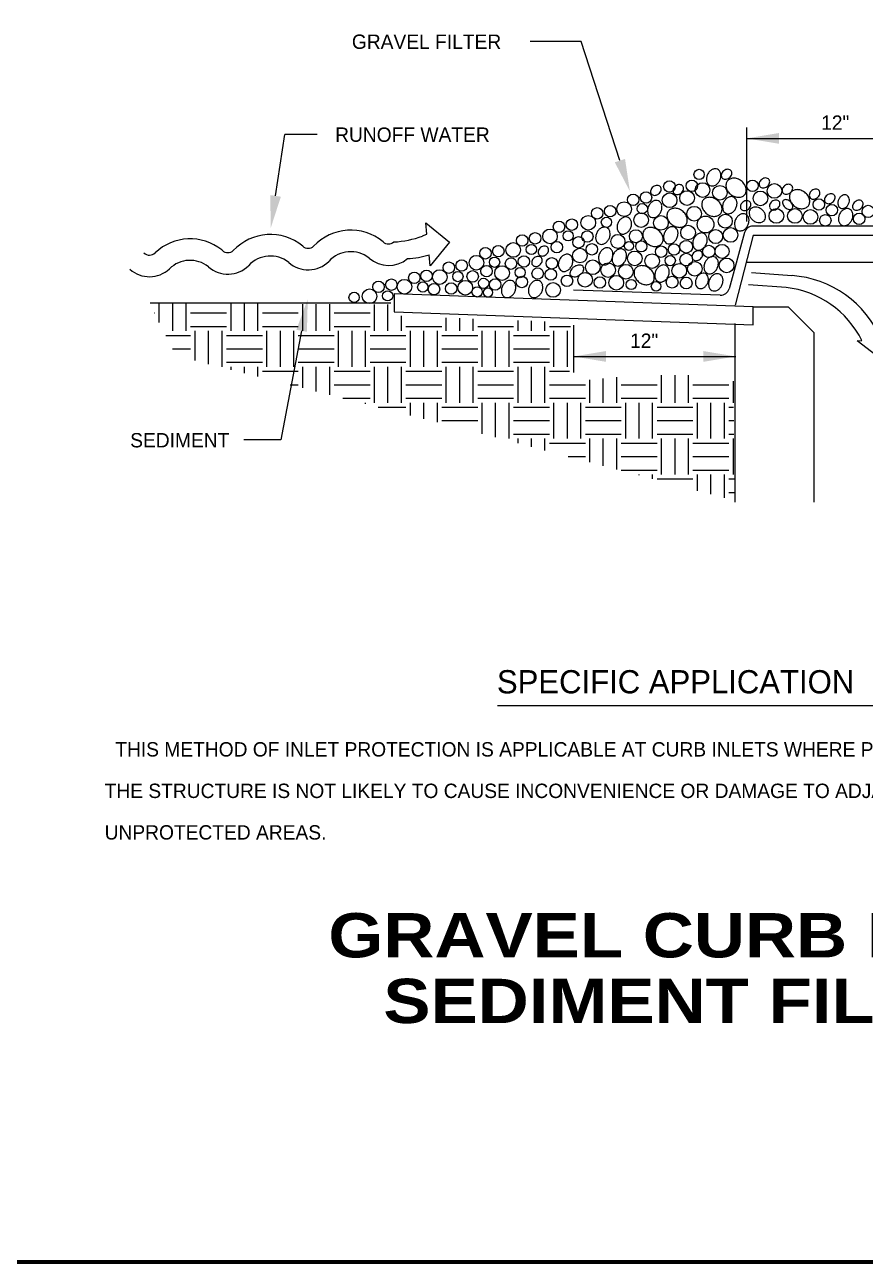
# Paper-space layout 'ESC' of a CAD drawing. Header units: feet, sheet in inches. Extents: x -1.2 to 33.8, y 0.1 to 22.9.
# Drawn here: x 25.85 to 29.27, y 0.08 to 5.11 of the extents above; entities that cross this region are included whole.
import ezdxf
from ezdxf.enums import TextEntityAlignment as Align

# ---------------------------------------------------------------- set-up
doc = ezdxf.new("R2010")
doc.units = ezdxf.units.FT
doc.header["$MEASUREMENT"] = 0
doc.layers.add('Border', color=118, linetype='Continuous', lineweight=70)
doc.layers.add('TBLK', color=7, linetype='Continuous')
doc.styles.add('LEROY', font='leroy.shx')
doc.styles.add('ROMAND', font='ariblk.ttf')

# ---------------------------------------------------------------- blocks, each defined once
blk = doc.blocks.new('ESC DET')
at = {"layer": 'TBLK'}
for p, q in [((29.7705, 5.5493), (29.5635, 5.5493)), ((29.9283, 5.0647), (29.7705, 5.5493)), ((30.4439, 5.1992), (30.4439, 4.818)), ((28.5277, 4.9215), (28.5651, 5.1713)), ((28.6964, 5.1713), (28.5651, 5.1713)), ((30.4439, 5.1552), (31.103, 5.1552)), ((29.1386, 4.8117), (29.2349, 4.7338)), ((29.1435, 4.7654), (29.1386, 4.8117)), ((31.0973, 4.799), (30.4703, 4.799)), ((29.1252, 4.7584), (29.1435, 4.7654)), ((29.2349, 4.7338), (29.157, 4.6376)), ((30.4351, 4.7722), (30.3726, 4.5442)), ((30.4699, 4.7621), (30.3971, 4.4766)), ((30.4699, 4.7621), (31.4393, 4.7621)), ((28.309, 4.702), (28.3117, 4.6998)), ((29.157, 4.6376), (29.1523, 4.682)), ((30.442, 4.6526), (31.1474, 4.6526)), ((30.463, 4.6099), (30.6283, 4.5974)), ((30.3361, 4.5174), (29.7402, 4.5389)), ((30.6045, 4.5492), (30.4515, 4.5597)), ((28.9961, 4.4849), (28.0174, 4.4849)), ((28.0546, 4.4071), (28.0546, 4.485)), ((28.1093, 4.3728), (28.1093, 4.4847)), ((28.164, 4.3728), (28.164, 4.4844)), ((28.3465, 4.3728), (28.3465, 4.4833)), ((28.4012, 4.3728), (28.4012, 4.483)), ((28.4559, 4.3728), (28.4559, 4.4827)), ((28.6384, 4.3728), (28.6384, 4.4816)), ((28.6931, 4.3728), (28.6931, 4.4813)), ((28.7478, 4.3728), (28.7478, 4.481)), ((28.9303, 4.3728), (28.9303, 4.48)), ((28.985, 4.3728), (28.985, 4.4796)), ((29.0104, 4.5227), (29.0104, 4.4495)), ((30.4699, 4.4702), (29.0104, 4.5227)), ((28.0352, 4.4458), (28.0363, 4.4458)), ((28.1823, 4.4458), (28.3282, 4.4458)), ((28.4742, 4.4458), (28.6201, 4.4458)), ((28.7661, 4.4458), (28.912, 4.4458)), ((29.0104, 4.4495), (30.4699, 4.3969)), ((29.0398, 4.3728), (29.0398, 4.4335)), ((29.2222, 4.3728), (29.2222, 4.4264)), ((30.4699, 4.3969), (30.4699, 4.4702)), ((30.4699, 4.4702), (30.6131, 4.4702)), ((30.6131, 4.4702), (30.7174, 4.3659)), ((28.1823, 4.391), (28.3282, 4.391)), ((28.4742, 4.391), (28.6201, 4.391)), ((28.7661, 4.391), (28.912, 4.391)), ((29.058, 4.391), (29.204, 4.391)), ((29.2769, 4.3728), (29.2769, 4.4243)), ((29.3317, 4.3728), (29.3317, 4.4221)), ((29.3499, 4.391), (29.4959, 4.391)), ((29.5141, 4.3728), (29.5141, 4.415)), ((29.5688, 4.3728), (29.5688, 4.4129)), ((29.6236, 4.3728), (29.6236, 4.4107)), ((29.6418, 4.391), (29.7269, 4.391)), ((29.7402, 4.3966), (29.7402, 4.2034)), ((30.397, 3.6771), (30.397, 4.4034)), ((28.0809, 4.3545), (28.1823, 4.3545)), ((28.2005, 4.2521), (28.2005, 4.3728)), ((28.2552, 4.2381), (28.2552, 4.3728)), ((28.31, 4.2268), (28.31, 4.3728)), ((28.3282, 4.3545), (28.4742, 4.3545)), ((28.4924, 4.2268), (28.4924, 4.3728)), ((28.5472, 4.2268), (28.5472, 4.3728)), ((28.6338, 4.373), (28.5486, 3.9301)), ((28.6019, 4.2268), (28.6019, 4.3728)), ((28.6201, 4.3545), (28.7661, 4.3545)), ((28.7843, 4.2268), (28.7843, 4.3728)), ((28.8391, 4.2268), (28.8391, 4.3728)), ((28.8938, 4.2268), (28.8938, 4.3728)), ((28.912, 4.3545), (29.058, 4.3545)), ((29.0762, 4.2268), (29.0762, 4.3728)), ((29.131, 4.2268), (29.131, 4.3728)), ((29.1857, 4.2268), (29.1857, 4.3728)), ((29.204, 4.3545), (29.3499, 4.3545)), ((29.3682, 4.2268), (29.3682, 4.3728)), ((29.4229, 4.2268), (29.4229, 4.3728)), ((29.4776, 4.2268), (29.4776, 4.3728)), ((29.4959, 4.3545), (29.6418, 4.3545)), ((29.6601, 4.2268), (29.6601, 4.3728)), ((29.7148, 4.2268), (29.7148, 4.3728)), ((30.7174, 4.3659), (30.7174, 3.6771)), ((30.8929, 4.332), (30.9127, 4.3333)), ((30.9687, 4.2736), (30.8929, 4.332)), ((28.1083, 4.2998), (28.1823, 4.2998)), ((28.3282, 4.2998), (28.4742, 4.2998)), ((28.6201, 4.2998), (28.7661, 4.2998)), ((28.912, 4.2998), (29.058, 4.2998)), ((29.204, 4.2998), (29.3499, 4.2998)), ((29.4959, 4.2998), (29.6418, 4.2998)), ((28.3282, 4.2451), (28.4742, 4.2451)), ((28.3465, 4.2149), (28.3465, 4.2268)), ((28.4012, 4.201), (28.4012, 4.2268)), ((28.4559, 4.1871), (28.4559, 4.2268)), ((28.6201, 4.2451), (28.7661, 4.2451)), ((28.6384, 4.1406), (28.6384, 4.2268)), ((28.6931, 4.1267), (28.6931, 4.2268)), ((28.7478, 4.1128), (28.7478, 4.2268)), ((28.912, 4.2451), (29.058, 4.2451)), ((28.9303, 4.0809), (28.9303, 4.2268)), ((28.985, 4.0809), (28.985, 4.2268)), ((29.0398, 4.0809), (29.0398, 4.2268)), ((29.204, 4.2451), (29.3499, 4.2451)), ((29.2222, 4.0809), (29.2222, 4.2268)), ((29.2769, 4.0809), (29.2769, 4.2268)), ((29.3317, 4.0809), (29.3317, 4.2268)), ((29.4959, 4.2451), (29.6418, 4.2451)), ((29.5141, 4.0809), (29.5141, 4.2268)), ((29.5688, 4.0809), (29.5688, 4.2268)), ((29.6236, 4.0809), (29.6236, 4.2268)), ((29.7402, 4.2688), (30.3993, 4.2688)), ((28.4742, 4.2086), (28.6201, 4.2086)), ((28.7661, 4.2086), (28.912, 4.2086)), ((29.058, 4.2086), (29.204, 4.2086)), ((29.3499, 4.2086), (29.4959, 4.2086)), ((29.6418, 4.2086), (29.7227, 4.2086)), ((29.8607, 4.0809), (29.8607, 4.179)), ((29.9155, 4.0809), (29.9155, 4.1844)), ((30.0979, 4.0809), (30.0979, 4.1934)), ((30.1527, 4.0809), (30.1527, 4.1934)), ((30.2074, 4.0809), (30.2074, 4.1934)), ((28.5864, 4.1539), (28.6201, 4.1539)), ((28.7661, 4.1539), (28.912, 4.1539)), ((29.058, 4.1539), (29.204, 4.1539)), ((29.3499, 4.1539), (29.4959, 4.1539)), ((29.6418, 4.1539), (29.7878, 4.1539)), ((29.806, 4.0809), (29.806, 4.1736)), ((29.9337, 4.1539), (30.0797, 4.1539)), ((30.2256, 4.1539), (30.3716, 4.1539)), ((30.3898, 4.0809), (30.3898, 4.1688)), ((28.8014, 4.0991), (28.912, 4.0991)), ((28.8938, 4.0756), (28.8938, 4.0809)), ((29.058, 4.0991), (29.204, 4.0991)), ((29.0762, 4.0292), (29.0762, 4.0809)), ((29.131, 4.0153), (29.131, 4.0809)), ((29.1857, 4.0013), (29.1857, 4.0809)), ((29.3499, 4.0991), (29.4959, 4.0991)), ((29.3682, 3.9546), (29.3682, 4.0809)), ((29.4229, 3.9401), (29.4229, 4.0809)), ((29.4776, 3.9349), (29.4776, 4.0809)), ((29.6418, 4.0991), (29.7878, 4.0991)), ((29.6601, 3.9349), (29.6601, 4.0809)), ((29.7148, 3.9349), (29.7148, 4.0809)), ((29.7695, 3.9349), (29.7695, 4.0809)), ((29.9337, 4.0991), (30.0797, 4.0991)), ((29.952, 3.9349), (29.952, 4.0809)), ((30.0067, 3.9349), (30.0067, 4.0809)), ((30.0614, 3.9349), (30.0614, 4.0809)), ((30.2256, 4.0991), (30.3716, 4.0991)), ((30.2439, 3.9349), (30.2439, 4.0809)), ((30.2986, 3.9349), (30.2986, 4.0809)), ((30.3533, 3.9349), (30.3533, 4.0809)), ((28.9448, 4.0626), (29.058, 4.0626)), ((29.204, 4.0626), (29.3499, 4.0626)), ((29.4959, 4.0626), (29.6418, 4.0626)), ((29.7878, 4.0626), (29.9337, 4.0626)), ((30.0797, 4.0626), (30.2256, 4.0626)), ((30.3716, 4.0626), (30.391, 4.0626)), ((29.204, 4.0079), (29.3499, 4.0079)), ((29.4959, 4.0079), (29.6418, 4.0079)), ((29.7878, 4.0079), (29.9337, 4.0079)), ((30.0797, 4.0079), (30.2256, 4.0079)), ((30.3716, 4.0079), (30.3916, 4.0079)), ((28.5486, 3.9301), (28.3989, 3.9301)), ((29.4959, 3.9532), (29.6418, 3.9532)), ((29.5141, 3.916), (29.5141, 3.9349)), ((29.5688, 3.9015), (29.5688, 3.9349)), ((29.6236, 3.887), (29.6236, 3.9349)), ((29.7878, 3.9532), (29.9337, 3.9532)), ((29.806, 3.8388), (29.806, 3.9349)), ((29.8607, 3.8243), (29.8607, 3.9349)), ((29.9155, 3.8099), (29.9155, 3.9349)), ((30.0797, 3.9532), (30.2256, 3.9532)), ((30.0979, 3.789), (30.0979, 3.9349)), ((30.1527, 3.789), (30.1527, 3.9349)), ((30.2074, 3.789), (30.2074, 3.9349)), ((30.3716, 3.9532), (30.3922, 3.9532)), ((30.3898, 3.789), (30.3898, 3.9349)), ((29.6418, 3.9167), (29.7878, 3.9167)), ((29.9337, 3.9167), (30.0797, 3.9167)), ((30.2256, 3.9167), (30.3716, 3.9167)), ((29.7185, 3.8619), (29.7878, 3.8619)), ((29.9337, 3.8619), (30.0797, 3.8619)), ((30.2256, 3.8619), (30.3716, 3.8619)), ((29.9337, 3.8072), (30.0797, 3.8072)), ((30.0067, 3.7858), (30.0067, 3.789)), ((30.0614, 3.7713), (30.0614, 3.789)), ((30.2256, 3.8072), (30.3716, 3.8072)), ((30.2439, 3.7231), (30.2439, 3.789)), ((30.2986, 3.7086), (30.2986, 3.789)), ((30.3533, 3.6941), (30.3533, 3.789)), ((30.0797, 3.7707), (30.2256, 3.7707)), ((30.3716, 3.7707), (30.3942, 3.7707)), ((30.3716, 3.716), (30.3948, 3.716)), ((29.4306, 2.8496), (31.0127, 2.8496))]:
    blk.add_line(p, q, dxfattribs=at)
for centre, radius in [((30.1296, 4.9596), 0.0233), ((30.2208, 4.9627), 0.0233), ((30.2503, 5.0087), 0.0208), ((30.4677, 4.9627), 0.0233), ((30.0345, 4.9147), 0.0233), ((30.1306, 4.9037), 0.0298), ((30.2014, 4.9127), 0.0298), ((30.2644, 4.9453), 0.0298), ((30.335, 4.9341), 0.0298), ((30.4999, 4.9112), 0.0298), ((30.557, 4.9415), 0.0298), ((29.8884, 4.8595), 0.0233), ((29.9457, 4.8674), 0.0298), ((29.9822, 4.9058), 0.0233), ((30.0195, 4.8693), 0.0208), ((30.7378, 4.8864), 0.0233), ((30.7906, 4.8637), 0.0233), ((30.9385, 4.8584), 0.0249), ((29.7996, 4.8122), 0.0298), ((29.8361, 4.8506), 0.0233), ((29.8734, 4.8141), 0.0208), ((30.0146, 4.8233), 0.0298), ((30.0952, 4.8118), 0.0298), ((30.2304, 4.8491), 0.0298), ((30.2768, 4.8052), 0.034), ((30.3569, 4.8187), 0.0283), ((30.5648, 4.8397), 0.0298), ((30.6401, 4.8398), 0.0298), ((30.7033, 4.8357), 0.0298), ((30.7638, 4.822), 0.0233), ((30.9017, 4.828), 0.0233), ((29.644, 4.757), 0.0298), ((29.6805, 4.7954), 0.0233), ((29.7177, 4.7589), 0.0208), ((29.7328, 4.8043), 0.0233), ((29.7959, 4.7564), 0.0233), ((29.9935, 4.7573), 0.0265), ((30.2055, 4.7724), 0.0298), ((30.3178, 4.756), 0.0283), ((30.3785, 4.7627), 0.0298), ((29.4944, 4.7018), 0.0298), ((29.5309, 4.7402), 0.0233), ((29.5832, 4.7491), 0.0233), ((29.6718, 4.7129), 0.0233), ((29.7596, 4.7325), 0.0233), ((29.9202, 4.7363), 0.0284), ((29.9653, 4.7175), 0.0185), ((30.0151, 4.7161), 0.0226), ((30.1979, 4.7148), 0.0259), ((29.3449, 4.6498), 0.0298), ((29.3813, 4.6882), 0.0233), ((29.4336, 4.697), 0.0233), ((29.5378, 4.6551), 0.0233), ((29.5682, 4.7037), 0.0208), ((29.7655, 4.6789), 0.0298), ((29.8145, 4.7044), 0.0233), ((29.9888, 4.6676), 0.0298), ((30.0594, 4.6564), 0.0298), ((30.0959, 4.6948), 0.0233), ((30.1332, 4.6582), 0.0208), ((30.1482, 4.7036), 0.0233), ((30.1982, 4.6625), 0.0259), ((30.2896, 4.6956), 0.0249), ((30.3437, 4.696), 0.0284), ((29.2322, 4.6298), 0.0233), ((29.2845, 4.6386), 0.0233), ((29.3861, 4.6153), 0.0233), ((29.4186, 4.6516), 0.0208), ((29.449, 4.6078), 0.0298), ((29.4855, 4.6462), 0.0233), ((29.5228, 4.6097), 0.0208), ((29.594, 4.6057), 0.0233), ((29.6511, 4.6473), 0.0233), ((29.8179, 4.6311), 0.0298), ((29.8804, 4.6198), 0.0298), ((29.9527, 4.6132), 0.0298), ((30.1698, 4.6169), 0.0298), ((30.2329, 4.6252), 0.0298), ((30.3625, 4.6388), 0.0298), ((28.9988, 4.5607), 0.0233), ((29.0518, 4.5523), 0.0298), ((29.0921, 4.5885), 0.0233), ((29.1414, 4.5964), 0.0233), ((29.1957, 4.5914), 0.0298), ((29.2695, 4.5933), 0.0208), ((29.2995, 4.5482), 0.0298), ((29.3295, 4.5942), 0.0233), ((29.3741, 4.5661), 0.0208), ((29.4211, 4.5609), 0.0233), ((29.5292, 4.5716), 0.0233), ((29.6472, 4.6019), 0.0233), ((29.713, 4.5763), 0.0233), ((29.7868, 4.5803), 0.0298), ((29.8465, 4.569), 0.0233), ((29.9135, 4.5685), 0.0298), ((29.9746, 4.5614), 0.0208), ((30.1408, 4.5707), 0.0241), ((30.198, 4.5672), 0.0241), ((28.8471, 4.509), 0.0208), ((28.91, 4.5135), 0.0298), ((28.9465, 4.5519), 0.0233), ((28.9837, 4.5153), 0.0208), ((29.1264, 4.551), 0.0208), ((29.1721, 4.5425), 0.0233), ((29.2421, 4.5447), 0.0233), ((29.3473, 4.5311), 0.0208), ((29.3915, 4.5288), 0.0186), ((29.6566, 4.539), 0.0298), ((30.0754, 4.5537), 0.0193)]:
    blk.add_circle(centre, radius, dxfattribs=at)
for centre, radius, start, end in [((30.3169, 5.0021), 0.0296, 93.3772, 117.5604), ((30.3164, 5.0105), 0.0212, 64.7221, 93.3772), ((30.3179, 4.9894), 0.0375, 172.1527, 191.8837), ((30.3282, 4.988), 0.048, 154.7221, 172.1527), ((30.3101, 4.9878), 0.0296, 191.8837, 216.067), ((30.3282, 4.988), 0.048, 137.2915, 154.7221), ((30.3206, 4.9951), 0.0375, 117.5604, 137.2915), ((30.3164, 5.0105), 0.0212, 36.067, 64.7221), ((30.2915, 5.0053), 0.048, 317.2915, 334.7221), ((30.3096, 5.0055), 0.0296, 11.8837, 36.067), ((30.2915, 5.0053), 0.048, 334.7221, 352.1527), ((30.3019, 5.0039), 0.0375, 352.1527, 11.8837), ((30.3599, 5.0046), 0.0193, 165.7313, 189.8068), ((30.3551, 5.0038), 0.0144, 189.8068, 217.7767), ((30.3644, 5.0035), 0.0239, 145.6819, 165.7313), ((30.3551, 5.0038), 0.0144, 217.7767, 245.7466), ((30.3694, 5.0001), 0.0299, 127.7767, 145.6819), ((30.3571, 5.0083), 0.0193, 245.7466, 269.8221), ((30.3694, 5.0001), 0.0299, 109.8715, 127.7767), ((30.3571, 5.0129), 0.0239, 269.8221, 289.8715), ((30.3673, 5.0057), 0.0239, 89.8221, 109.8715), ((30.3871, 4.965), 0.0275, 143.0021, 170.9691), ((30.3871, 4.965), 0.0275, 115.035, 143.0021), ((30.3551, 5.0185), 0.0299, 289.8715, 307.7767), ((30.3673, 5.0103), 0.0193, 65.7466, 89.8221), ((30.3551, 5.0185), 0.0299, 307.7767, 325.6819), ((30.3694, 5.0148), 0.0144, 37.7767, 65.7466), ((30.3911, 4.9565), 0.0369, 90.96, 115.035), ((30.36, 5.0151), 0.0239, 325.6819, 345.7313), ((30.3694, 5.0148), 0.0144, 9.8068, 37.7767), ((30.3645, 5.014), 0.0193, 345.7313, 9.8068), ((30.3912, 4.9477), 0.0457, 70.9092, 90.96), ((30.3875, 4.9368), 0.0572, 53.0021, 70.9092), ((30.3875, 4.9368), 0.0572, 35.0949, 53.0021), ((30.5183, 4.9681), 0.0239, 145.6819, 165.7313), ((30.5233, 4.9647), 0.0299, 127.7767, 145.6819), ((30.5233, 4.9647), 0.0299, 109.8715, 127.7767), ((30.5212, 4.9704), 0.0239, 89.8221, 109.8715), ((30.5212, 4.975), 0.0193, 65.7466, 89.8221), ((30.5233, 4.9795), 0.0144, 37.7767, 65.7466), ((30.5233, 4.9795), 0.0144, 9.8068, 37.7767), ((30.5184, 4.9787), 0.0193, 345.7313, 9.8068), ((30.0724, 4.9393), 0.0193, 165.7313, 189.8068), ((30.0676, 4.9384), 0.0144, 189.8068, 217.7767), ((30.0769, 4.9381), 0.0239, 145.6819, 165.7313), ((30.0676, 4.9384), 0.0144, 217.7767, 245.7466), ((30.0818, 4.9347), 0.0299, 127.7767, 145.6819), ((30.0818, 4.9347), 0.0299, 109.8715, 127.7767), ((30.0798, 4.9404), 0.0239, 89.8221, 109.8715), ((30.0676, 4.9532), 0.0299, 289.8715, 307.7767), ((30.0798, 4.945), 0.0193, 65.7466, 89.8221), ((30.0676, 4.9532), 0.0299, 307.7767, 325.6819), ((30.0818, 4.9495), 0.0144, 37.7767, 65.7466), ((30.0725, 4.9498), 0.0239, 325.6819, 345.7313), ((30.0818, 4.9495), 0.0144, 9.8068, 37.7767), ((30.077, 4.9486), 0.0193, 345.7313, 9.8068), ((30.1636, 4.9424), 0.0193, 165.7313, 189.8068), ((30.1588, 4.9416), 0.0144, 189.8068, 217.7767), ((30.1681, 4.9413), 0.0239, 145.6819, 165.7313), ((30.1588, 4.9416), 0.0144, 217.7767, 245.7466), ((30.1731, 4.9379), 0.0299, 127.7767, 145.6819), ((30.1731, 4.9379), 0.0299, 109.8715, 127.7767), ((30.171, 4.9435), 0.0239, 89.8221, 109.8715), ((30.1588, 4.9563), 0.0299, 289.8715, 307.7767), ((30.171, 4.9481), 0.0193, 65.7466, 89.8221), ((30.1588, 4.9563), 0.0299, 307.7767, 325.6819), ((30.1731, 4.9526), 0.0144, 37.7767, 65.7466), ((30.1637, 4.9529), 0.0239, 325.6819, 345.7313), ((30.1731, 4.9526), 0.0144, 9.8068, 37.7767), ((30.1682, 4.9518), 0.0193, 345.7313, 9.8068), ((30.3033, 4.9828), 0.0212, 216.067, 244.7221), ((30.3033, 4.9828), 0.0212, 244.7221, 273.3772), ((30.3029, 4.9912), 0.0296, 273.3772, 297.5604), ((30.2992, 4.9982), 0.0375, 297.5604, 317.2915), ((30.3964, 4.9635), 0.0369, 170.9691, 195.0441), ((30.4049, 4.9658), 0.0457, 195.0441, 215.0949), ((30.4143, 4.9724), 0.0572, 215.0949, 233.0021), ((30.3969, 4.9434), 0.0457, 15.0441, 35.0949), ((30.4147, 4.9442), 0.0275, 323.0021, 350.9691), ((30.4054, 4.9457), 0.0369, 350.9691, 15.0441), ((30.5138, 4.9693), 0.0193, 165.7313, 189.8068), ((30.509, 4.9684), 0.0144, 189.8068, 217.7767), ((30.509, 4.9684), 0.0144, 217.7767, 245.7466), ((30.511, 4.9729), 0.0193, 245.7466, 269.8221), ((30.511, 4.9775), 0.0239, 269.8221, 289.8715), ((30.509, 4.9832), 0.0299, 289.8715, 307.7767), ((30.509, 4.9832), 0.0299, 307.7767, 325.6819), ((30.5139, 4.9798), 0.0239, 325.6819, 345.7313), ((30.6072, 4.9437), 0.0193, 165.7313, 189.8068), ((30.6023, 4.9429), 0.0144, 189.8068, 217.7767), ((30.6117, 4.9426), 0.0239, 145.6819, 165.7313), ((30.6023, 4.9429), 0.0144, 217.7767, 245.7466), ((30.6166, 4.9392), 0.0299, 127.7767, 145.6819), ((30.6044, 4.9474), 0.0193, 245.7466, 269.8221), ((30.6166, 4.9392), 0.0299, 109.8715, 127.7767), ((30.6044, 4.952), 0.0239, 269.8221, 289.8715), ((30.6146, 4.9448), 0.0239, 89.8221, 109.8715), ((30.6023, 4.9576), 0.0299, 289.8715, 307.7767), ((30.6146, 4.9495), 0.0193, 65.7466, 89.8221), ((30.6454, 4.9184), 0.0275, 143.0021, 170.9691), ((30.6023, 4.9576), 0.0299, 307.7767, 325.6819), ((30.6166, 4.9539), 0.0144, 37.7767, 65.7466), ((30.6454, 4.9184), 0.0275, 115.035, 143.0021), ((30.6073, 4.9542), 0.0239, 325.6819, 345.7313), ((30.6166, 4.9539), 0.0144, 9.8068, 37.7767), ((30.6118, 4.9531), 0.0193, 345.7313, 9.8068), ((30.6494, 4.9099), 0.0369, 90.96, 115.035), ((30.6495, 4.9011), 0.0457, 70.9092, 90.96), ((30.6458, 4.8902), 0.0572, 53.0021, 70.9092), ((30.6458, 4.8902), 0.0572, 35.0949, 53.0021), ((30.7223, 4.9227), 0.0239, 145.6819, 165.7313), ((30.7273, 4.9193), 0.0299, 127.7767, 145.6819), ((30.7273, 4.9193), 0.0299, 109.8715, 127.7767), ((30.7253, 4.925), 0.0239, 89.8221, 109.8715), ((30.7253, 4.9296), 0.0193, 65.7466, 89.8221), ((30.7273, 4.9341), 0.0144, 37.7767, 65.7466), ((30.7273, 4.9341), 0.0144, 9.8068, 37.7767), ((30.7224, 4.9332), 0.0193, 345.7313, 9.8068), ((30.7871, 4.9064), 0.0239, 89.8221, 109.8715), ((30.7871, 4.911), 0.0193, 65.7466, 89.8221), ((30.0884, 4.8594), 0.048, 154.7221, 172.1527), ((30.0884, 4.8594), 0.048, 137.2915, 154.7221), ((30.0807, 4.8665), 0.0375, 117.5604, 137.2915), ((30.0696, 4.9429), 0.0193, 245.7466, 269.8221), ((30.077, 4.8735), 0.0296, 93.3772, 117.5604), ((30.0696, 4.9475), 0.0239, 269.8221, 289.8715), ((30.0765, 4.8819), 0.0212, 64.7221, 93.3772), ((30.0765, 4.8819), 0.0212, 36.067, 64.7221), ((30.0698, 4.877), 0.0296, 11.8837, 36.067), ((30.062, 4.8753), 0.0375, 352.1527, 11.8837), ((30.1608, 4.9461), 0.0193, 245.7466, 269.8221), ((30.1608, 4.9507), 0.0239, 269.8221, 289.8715), ((30.298, 4.8857), 0.0369, 170.9691, 195.0441), ((30.2887, 4.8872), 0.0275, 143.0021, 170.9691), ((30.2887, 4.8872), 0.0275, 115.035, 143.0021), ((30.2927, 4.8787), 0.0369, 90.96, 115.035), ((30.2929, 4.8699), 0.0457, 70.9092, 90.96), ((30.2891, 4.859), 0.0572, 53.0021, 70.9092), ((30.2891, 4.859), 0.0572, 35.0949, 53.0021), ((30.2985, 4.8656), 0.0457, 15.0441, 35.0949), ((30.3832, 4.8763), 0.0375, 172.1527, 191.8837), ((30.3936, 4.8748), 0.048, 154.7221, 172.1527), ((30.3936, 4.8748), 0.048, 137.2915, 154.7221), ((30.3859, 4.8819), 0.0375, 117.5604, 137.2915), ((30.3822, 4.889), 0.0296, 93.3772, 117.5604), ((30.4143, 4.9724), 0.0572, 233.0021, 250.9092), ((30.3817, 4.8973), 0.0212, 64.7221, 93.3772), ((30.3817, 4.8973), 0.0212, 36.067, 64.7221), ((30.4105, 4.9616), 0.0457, 250.9092, 270.96), ((30.375, 4.8924), 0.0296, 11.8837, 36.067), ((30.3569, 4.8922), 0.048, 334.7221, 352.1527), ((30.3672, 4.8908), 0.0375, 352.1527, 11.8837), ((30.4107, 4.9528), 0.0369, 270.96, 295.035), ((30.4375, 4.8772), 0.0193, 165.7313, 189.8068), ((30.4419, 4.8761), 0.0239, 145.6819, 165.7313), ((30.4469, 4.8727), 0.0299, 127.7767, 145.6819), ((30.4147, 4.9442), 0.0275, 295.035, 323.0021), ((30.4469, 4.8727), 0.0299, 109.8715, 127.7767), ((30.4448, 4.8784), 0.0239, 89.8221, 109.8715), ((30.4449, 4.883), 0.0193, 65.7466, 89.8221), ((30.4469, 4.8875), 0.0144, 37.7767, 65.7466), ((30.4376, 4.8878), 0.0239, 325.6819, 345.7313), ((30.4469, 4.8875), 0.0144, 9.8068, 37.7767), ((30.442, 4.8866), 0.0193, 345.7313, 9.8068), ((30.5555, 4.8796), 0.0193, 165.7313, 189.8068), ((30.56, 4.8784), 0.0239, 145.6819, 165.7313), ((30.565, 4.8751), 0.0299, 127.7767, 145.6819), ((30.565, 4.8751), 0.0299, 109.8715, 127.7767), ((30.5629, 4.8807), 0.0239, 89.8221, 109.8715), ((30.5629, 4.8853), 0.0193, 65.7466, 89.8221), ((30.565, 4.8898), 0.0144, 37.7767, 65.7466), ((30.5556, 4.8901), 0.0239, 325.6819, 345.7313), ((30.565, 4.8898), 0.0144, 9.8068, 37.7767), ((30.5601, 4.889), 0.0193, 345.7313, 9.8068), ((30.6082, 4.8943), 0.0183, 171.6572, 196.126), ((30.6005, 4.8954), 0.0105, 139.1378, 171.6572), ((30.6159, 4.8965), 0.0262, 196.126, 214.0755), ((30.6005, 4.8954), 0.0105, 106.6183, 139.1378), ((30.6249, 4.9026), 0.0372, 214.0755, 229.1378), ((30.6027, 4.8879), 0.0183, 82.1495, 106.6183), ((30.6017, 4.88), 0.0262, 64.2, 82.1495), ((30.5969, 4.8702), 0.0372, 49.1378, 64.2), ((30.6547, 4.9169), 0.0369, 170.9691, 195.0441), ((30.6632, 4.9192), 0.0457, 195.0441, 215.0949), ((30.5969, 4.8702), 0.0372, 34.0755, 49.1378), ((30.6726, 4.9258), 0.0572, 215.0949, 233.0021), ((30.6059, 4.8763), 0.0262, 16.126, 34.0755), ((30.6136, 4.8785), 0.0183, 351.6572, 16.126), ((30.6726, 4.9258), 0.0572, 233.0021, 250.9092), ((30.673, 4.8977), 0.0275, 295.035, 323.0021), ((30.6552, 4.8968), 0.0457, 15.0441, 35.0949), ((30.673, 4.8977), 0.0275, 323.0021, 350.9691), ((30.7179, 4.9238), 0.0193, 165.7313, 189.8068), ((30.713, 4.923), 0.0144, 189.8068, 217.7767), ((30.6637, 4.8991), 0.0369, 350.9691, 15.0441), ((30.713, 4.923), 0.0144, 217.7767, 245.7466), ((30.715, 4.9275), 0.0193, 245.7466, 269.8221), ((30.7151, 4.9321), 0.0239, 269.8221, 289.8715), ((30.713, 4.9378), 0.0299, 289.8715, 307.7767), ((30.713, 4.9378), 0.0299, 307.7767, 325.6819), ((30.718, 4.9344), 0.0239, 325.6819, 345.7313), ((30.7797, 4.9052), 0.0193, 165.7313, 189.8068), ((30.7748, 4.9044), 0.0144, 189.8068, 217.7767), ((30.7842, 4.9041), 0.0239, 145.6819, 165.7313), ((30.7748, 4.9044), 0.0144, 217.7767, 245.7466), ((30.7891, 4.9007), 0.0299, 127.7767, 145.6819), ((30.7769, 4.9089), 0.0193, 245.7466, 269.8221), ((30.7891, 4.9007), 0.0299, 109.8715, 127.7767), ((30.7769, 4.9135), 0.0239, 269.8221, 289.8715), ((30.7748, 4.9192), 0.0299, 289.8715, 307.7767), ((30.7748, 4.9192), 0.0299, 307.7767, 325.6819), ((30.7891, 4.9155), 0.0144, 37.7767, 65.7466), ((30.7798, 4.9158), 0.0239, 325.6819, 345.7313), ((30.7891, 4.9155), 0.0144, 9.8068, 37.7767), ((30.7843, 4.9146), 0.0193, 345.7313, 9.8068), ((30.8448, 4.8922), 0.03, 172.1527, 191.8837), ((30.8531, 4.8911), 0.0384, 154.7221, 172.1527), ((30.8386, 4.8909), 0.0237, 191.8837, 216.067), ((30.8531, 4.8911), 0.0384, 137.2915, 154.7221), ((30.847, 4.8967), 0.03, 117.5604, 137.2915), ((30.844, 4.9024), 0.0237, 93.3772, 117.5604), ((30.8436, 4.9091), 0.017, 64.7221, 93.3772), ((30.8436, 4.9091), 0.017, 36.067, 64.7221), ((30.8237, 4.905), 0.0384, 317.2915, 334.7221), ((30.8382, 4.9051), 0.0237, 11.8837, 36.067), ((30.8237, 4.905), 0.0384, 334.7221, 352.1527), ((30.832, 4.9038), 0.03, 352.1527, 11.8837), ((30.8938, 4.8787), 0.0193, 165.7313, 189.8068), ((30.8983, 4.8776), 0.0239, 145.6819, 165.7313), ((30.9032, 4.8742), 0.0299, 127.7767, 145.6819), ((30.9032, 4.8742), 0.0299, 109.8715, 127.7767), ((30.9012, 4.8799), 0.0239, 89.8221, 109.8715), ((30.9012, 4.8845), 0.0193, 65.7466, 89.8221), ((30.9032, 4.889), 0.0144, 37.7767, 65.7466), ((30.8939, 4.8893), 0.0239, 325.6819, 345.7313), ((30.9032, 4.889), 0.0144, 9.8068, 37.7767), ((30.8984, 4.8881), 0.0193, 345.7313, 9.8068), ((29.9571, 4.7994), 0.0375, 117.5604, 137.2915), ((29.9534, 4.8065), 0.0296, 93.3772, 117.5604), ((29.9529, 4.8148), 0.0212, 64.7221, 93.3772), ((29.9529, 4.8148), 0.0212, 36.067, 64.7221), ((30.078, 4.8608), 0.0375, 172.1527, 191.8837), ((30.0703, 4.8592), 0.0296, 191.8837, 216.067), ((30.0635, 4.8543), 0.0212, 216.067, 244.7221), ((30.0635, 4.8543), 0.0212, 244.7221, 273.3772), ((30.063, 4.8626), 0.0296, 273.3772, 297.5604), ((30.0593, 4.8697), 0.0375, 297.5604, 317.2915), ((30.0516, 4.8768), 0.048, 317.2915, 334.7221), ((30.0516, 4.8768), 0.048, 334.7221, 352.1527), ((30.1566, 4.8413), 0.0369, 170.9691, 195.0441), ((30.1473, 4.8428), 0.0275, 143.0021, 170.9691), ((30.1651, 4.8436), 0.0457, 195.0441, 215.0949), ((30.1473, 4.8428), 0.0275, 115.035, 143.0021), ((30.1513, 4.8342), 0.0369, 90.96, 115.035), ((30.1514, 4.8254), 0.0457, 70.9092, 90.96), ((30.1477, 4.8146), 0.0572, 53.0021, 70.9092), ((30.1477, 4.8146), 0.0572, 35.0949, 53.0021), ((30.1571, 4.8212), 0.0457, 15.0441, 35.0949), ((30.1656, 4.8235), 0.0369, 350.9691, 15.0441), ((30.3065, 4.888), 0.0457, 195.0441, 215.0949), ((30.3159, 4.8946), 0.0572, 215.0949, 233.0021), ((30.3159, 4.8946), 0.0572, 233.0021, 250.9092), ((30.3122, 4.8838), 0.0457, 250.9092, 270.96), ((30.3123, 4.875), 0.0369, 270.96, 295.035), ((30.3163, 4.8665), 0.0275, 295.035, 323.0021), ((30.3163, 4.8665), 0.0275, 323.0021, 350.9691), ((30.307, 4.8679), 0.0369, 350.9691, 15.0441), ((30.3755, 4.8746), 0.0296, 191.8837, 216.067), ((30.3687, 4.8697), 0.0212, 216.067, 244.7221), ((30.3687, 4.8697), 0.0212, 244.7221, 273.3772), ((30.3682, 4.8781), 0.0296, 273.3772, 297.5604), ((30.3645, 4.8851), 0.0375, 297.5604, 317.2915), ((30.3569, 4.8922), 0.048, 317.2915, 334.7221), ((30.4424, 4.8055), 0.048, 137.2915, 154.7221), ((30.4347, 4.8125), 0.0375, 117.5604, 137.2915), ((30.431, 4.8196), 0.0296, 93.3772, 117.5604), ((30.4326, 4.8764), 0.0144, 189.8068, 217.7767), ((30.4326, 4.8764), 0.0144, 217.7767, 245.7466), ((30.4346, 4.8809), 0.0193, 245.7466, 269.8221), ((30.4305, 4.8279), 0.0212, 64.7221, 93.3772), ((30.4346, 4.8855), 0.0239, 269.8221, 289.8715), ((30.4305, 4.8279), 0.0212, 36.067, 64.7221), ((30.4326, 4.8911), 0.0299, 289.8715, 307.7767), ((30.4238, 4.823), 0.0296, 11.8837, 36.067), ((30.4326, 4.8911), 0.0299, 307.7767, 325.6819), ((30.416, 4.8214), 0.0375, 352.1527, 11.8837), ((30.4837, 4.8515), 0.0299, 170.9691, 195.0441), ((30.4762, 4.8527), 0.0223, 143.0021, 170.9691), ((30.4906, 4.8534), 0.037, 195.0441, 215.0949), ((30.4762, 4.8527), 0.0223, 115.035, 143.0021), ((30.4982, 4.8587), 0.0463, 215.0949, 233.0021), ((30.4794, 4.8458), 0.0299, 90.96, 115.035), ((30.4795, 4.8387), 0.037, 70.9092, 90.96), ((30.4765, 4.8299), 0.0463, 53.0021, 70.9092), ((30.4765, 4.8299), 0.0463, 35.0949, 53.0021), ((30.4841, 4.8353), 0.037, 15.0441, 35.0949), ((30.4985, 4.8359), 0.0223, 323.0021, 350.9691), ((30.491, 4.8371), 0.0299, 350.9691, 15.0441), ((30.5507, 4.8787), 0.0144, 189.8068, 217.7767), ((30.5507, 4.8787), 0.0144, 217.7767, 245.7466), ((30.5527, 4.8832), 0.0193, 245.7466, 269.8221), ((30.5527, 4.8878), 0.0239, 269.8221, 289.8715), ((30.5507, 4.8935), 0.0299, 289.8715, 307.7767), ((30.5507, 4.8935), 0.0299, 307.7767, 325.6819), ((30.6249, 4.9026), 0.0372, 229.1378, 244.2), ((30.6202, 4.8927), 0.0262, 244.2, 262.1495), ((30.6191, 4.8849), 0.0183, 262.1495, 286.6183), ((30.6213, 4.8774), 0.0105, 286.6183, 319.1378), ((30.6213, 4.8774), 0.0105, 319.1378, 351.6572), ((30.6688, 4.915), 0.0457, 250.9092, 270.96), ((30.669, 4.9062), 0.0369, 270.96, 295.035), ((30.8548, 4.8278), 0.0375, 172.1527, 191.8837), ((30.8652, 4.8264), 0.048, 154.7221, 172.1527), ((30.8332, 4.887), 0.017, 216.067, 244.7221), ((30.8652, 4.8264), 0.048, 137.2915, 154.7221), ((30.8332, 4.887), 0.017, 244.7221, 273.3772), ((30.8575, 4.8335), 0.0375, 117.5604, 137.2915), ((30.8328, 4.8937), 0.0237, 273.3772, 297.5604), ((30.8538, 4.8405), 0.0296, 93.3772, 117.5604), ((30.8299, 4.8993), 0.03, 297.5604, 317.2915), ((30.8533, 4.8489), 0.0212, 64.7221, 93.3772), ((30.8533, 4.8489), 0.0212, 36.067, 64.7221), ((30.8466, 4.844), 0.0296, 11.8837, 36.067), ((30.8285, 4.8438), 0.048, 334.7221, 352.1527), ((30.889, 4.8779), 0.0144, 189.8068, 217.7767), ((30.8388, 4.8423), 0.0375, 352.1527, 11.8837), ((30.889, 4.8779), 0.0144, 217.7767, 245.7466), ((30.891, 4.8824), 0.0193, 245.7466, 269.8221), ((30.891, 4.887), 0.0239, 269.8221, 289.8715), ((30.889, 4.8927), 0.0299, 289.8715, 307.7767), ((30.889, 4.8927), 0.0299, 307.7767, 325.6819), ((28.8334, 4.575), 0.2072, 50.5688, 136.85), ((29.8774, 4.7507), 0.048, 137.2915, 154.7221), ((29.8697, 4.7578), 0.0375, 117.5604, 137.2915), ((29.8661, 4.7648), 0.0296, 93.3772, 117.5604), ((29.8656, 4.7732), 0.0212, 64.7221, 93.3772), ((29.8656, 4.7732), 0.0212, 36.067, 64.7221), ((29.8588, 4.7683), 0.0296, 11.8837, 36.067), ((29.9544, 4.7938), 0.0375, 172.1527, 191.8837), ((29.9647, 4.7923), 0.048, 154.7221, 172.1527), ((29.9466, 4.7921), 0.0296, 191.8837, 216.067), ((29.9647, 4.7923), 0.048, 137.2915, 154.7221), ((29.928, 4.8097), 0.048, 317.2915, 334.7221), ((29.9461, 4.8099), 0.0296, 11.8837, 36.067), ((29.928, 4.8097), 0.048, 334.7221, 352.1527), ((29.9383, 4.8083), 0.0375, 352.1527, 11.8837), ((30.0489, 4.765), 0.0275, 143.0021, 170.9691), ((30.0489, 4.765), 0.0275, 115.035, 143.0021), ((30.0529, 4.7565), 0.0369, 90.96, 115.035), ((30.0531, 4.7477), 0.0457, 70.9092, 90.96), ((30.0493, 4.7368), 0.0572, 53.0021, 70.9092), ((30.0493, 4.7368), 0.0572, 35.0949, 53.0021), ((30.1538, 4.7526), 0.048, 137.2915, 154.7221), ((30.1461, 4.7597), 0.0375, 117.5604, 137.2915), ((30.1745, 4.8502), 0.0572, 215.0949, 233.0021), ((30.1424, 4.7667), 0.0296, 93.3772, 117.5604), ((30.1745, 4.8502), 0.0572, 233.0021, 250.9092), ((30.1419, 4.7751), 0.0212, 64.7221, 93.3772), ((30.1419, 4.7751), 0.0212, 36.067, 64.7221), ((30.1707, 4.8393), 0.0457, 250.9092, 270.96), ((30.1352, 4.7702), 0.0296, 11.8837, 36.067), ((30.1709, 4.8305), 0.0369, 270.96, 295.035), ((30.1749, 4.822), 0.0275, 295.035, 323.0021), ((30.1749, 4.822), 0.0275, 323.0021, 350.9691), ((30.432, 4.8069), 0.0375, 172.1527, 191.8837), ((30.4424, 4.8055), 0.048, 154.7221, 172.1527), ((30.4243, 4.8052), 0.0296, 191.8837, 216.067), ((30.4175, 4.8003), 0.0212, 216.067, 244.7221), ((30.4175, 4.8003), 0.0212, 244.7221, 273.3772), ((30.417, 4.8087), 0.0296, 273.3772, 297.5604), ((30.4133, 4.8157), 0.0375, 297.5604, 317.2915), ((30.4703, 4.7625), 0.0365, 90, 164.6721), ((30.4056, 4.8228), 0.048, 317.2915, 334.7221), ((30.4056, 4.8228), 0.048, 334.7221, 352.1527), ((30.4982, 4.8587), 0.0463, 233.0021, 250.9092), ((30.4952, 4.8499), 0.037, 250.9092, 270.96), ((30.4953, 4.8428), 0.0299, 270.96, 295.035), ((30.4985, 4.8359), 0.0223, 295.035, 323.0021), ((30.8471, 4.8262), 0.0296, 191.8837, 216.067), ((30.8403, 4.8213), 0.0212, 216.067, 244.7221), ((30.8403, 4.8213), 0.0212, 244.7221, 273.3772), ((30.8398, 4.8296), 0.0296, 273.3772, 297.5604), ((30.8361, 4.8367), 0.0375, 297.5604, 317.2915), ((30.8285, 4.8438), 0.048, 317.2915, 334.7221), ((28.1801, 4.5397), 0.2072, 51.5292, 133.3887), ((28.5068, 4.5573), 0.2072, 50.5688, 136.85), ((28.9874, 4.7581), 0.0321, 225.9224, 312.2036), ((28.9941, 5.0989), 0.3649, 272.3385, 291.0604), ((29.8671, 4.7521), 0.0375, 172.1527, 191.8837), ((29.8774, 4.7507), 0.048, 154.7221, 172.1527), ((29.8593, 4.7505), 0.0296, 191.8837, 216.067), ((29.8525, 4.7456), 0.0212, 216.067, 244.7221), ((29.8484, 4.761), 0.0375, 297.5604, 317.2915), ((29.8407, 4.768), 0.048, 317.2915, 334.7221), ((29.8407, 4.768), 0.048, 334.7221, 352.1527), ((29.851, 4.7666), 0.0375, 352.1527, 11.8837), ((29.9398, 4.7872), 0.0212, 216.067, 244.7221), ((29.9398, 4.7872), 0.0212, 244.7221, 273.3772), ((29.9393, 4.7956), 0.0296, 273.3772, 297.5604), ((29.9357, 4.8026), 0.0375, 297.5604, 317.2915), ((30.0582, 4.7635), 0.0369, 170.9691, 195.0441), ((30.0667, 4.7658), 0.0457, 195.0441, 215.0949), ((30.0761, 4.7724), 0.0572, 215.0949, 233.0021), ((30.0587, 4.7434), 0.0457, 15.0441, 35.0949), ((30.0765, 4.7442), 0.0275, 323.0021, 350.9691), ((30.0672, 4.7457), 0.0369, 350.9691, 15.0441), ((30.1434, 4.754), 0.0375, 172.1527, 191.8837), ((30.1538, 4.7526), 0.048, 154.7221, 172.1527), ((30.1357, 4.7524), 0.0296, 191.8837, 216.067), ((30.1289, 4.7475), 0.0212, 216.067, 244.7221), ((30.1289, 4.7475), 0.0212, 244.7221, 273.3772), ((30.1284, 4.7558), 0.0296, 273.3772, 297.5604), ((30.1247, 4.7629), 0.0375, 297.5604, 317.2915), ((30.117, 4.7699), 0.048, 317.2915, 334.7221), ((30.117, 4.7699), 0.048, 334.7221, 352.1527), ((30.1274, 4.7685), 0.0375, 352.1527, 11.8837), ((30.262, 4.7285), 0.0375, 172.1527, 191.8837), ((30.2724, 4.7271), 0.048, 154.7221, 172.1527), ((30.2724, 4.7271), 0.048, 137.2915, 154.7221), ((30.2647, 4.7342), 0.0375, 117.5604, 137.2915), ((30.261, 4.7412), 0.0296, 93.3772, 117.5604), ((30.2606, 4.7496), 0.0212, 64.7221, 93.3772), ((30.2606, 4.7496), 0.0212, 36.067, 64.7221), ((30.2538, 4.7447), 0.0296, 11.8837, 36.067), ((30.2357, 4.7445), 0.048, 334.7221, 352.1527), ((30.246, 4.743), 0.0375, 352.1527, 11.8837), ((28.0146, 4.7126), 0.0321, 225.9224, 316.0338), ((28.334, 4.7228), 0.0321, 225.9224, 312.2036), ((28.6607, 4.7405), 0.0321, 225.9224, 312.2036), ((28.8334, 4.575), 0.1197, 51.5292, 137.8104), ((29.0449, 5.0307), 0.3649, 273.0359, 287.1152), ((29.6146, 4.6926), 0.0193, 165.7313, 189.8068), ((29.6098, 4.6918), 0.0144, 189.8068, 217.7767), ((29.6191, 4.6915), 0.0239, 145.6819, 165.7313), ((29.6098, 4.6918), 0.0144, 217.7767, 245.7466), ((29.624, 4.6881), 0.0299, 127.7767, 145.6819), ((29.6118, 4.6962), 0.0193, 245.7466, 269.8221), ((29.624, 4.6881), 0.0299, 109.8715, 127.7767), ((29.6118, 4.7009), 0.0239, 269.8221, 289.8715), ((29.622, 4.6937), 0.0239, 89.8221, 109.8715), ((29.6098, 4.7065), 0.0299, 289.8715, 307.7767), ((29.622, 4.6983), 0.0193, 65.7466, 89.8221), ((29.6098, 4.7065), 0.0299, 307.7767, 325.6819), ((29.624, 4.7028), 0.0144, 37.7767, 65.7466), ((29.6147, 4.7031), 0.0239, 325.6819, 345.7313), ((29.624, 4.7028), 0.0144, 9.8068, 37.7767), ((29.6192, 4.702), 0.0193, 345.7313, 9.8068), ((29.718, 4.6477), 0.0375, 117.5604, 137.2915), ((29.7143, 4.6547), 0.0296, 93.3772, 117.5604), ((29.7138, 4.6631), 0.0212, 64.7221, 93.3772), ((29.7138, 4.6631), 0.0212, 36.067, 64.7221), ((29.8891, 4.6671), 0.048, 154.7221, 172.1527), ((29.8525, 4.7456), 0.0212, 244.7221, 273.3772), ((29.8891, 4.6671), 0.048, 137.2915, 154.7221), ((29.852, 4.7539), 0.0296, 273.3772, 297.5604), ((29.8814, 4.6742), 0.0375, 117.5604, 137.2915), ((29.8777, 4.6812), 0.0296, 93.3772, 117.5604), ((29.8772, 4.6896), 0.0212, 64.7221, 93.3772), ((29.8772, 4.6896), 0.0212, 36.067, 64.7221), ((29.8705, 4.6847), 0.0296, 11.8837, 36.067), ((29.8523, 4.6845), 0.048, 334.7221, 352.1527), ((29.9443, 4.6625), 0.048, 154.7221, 172.1527), ((29.8627, 4.683), 0.0375, 352.1527, 11.8837), ((29.9443, 4.6625), 0.048, 137.2915, 154.7221), ((29.9366, 4.6696), 0.0375, 117.5604, 137.2915), ((29.9329, 4.6766), 0.0296, 93.3772, 117.5604), ((29.9324, 4.685), 0.0212, 64.7221, 93.3772), ((29.9324, 4.685), 0.0212, 36.067, 64.7221), ((29.9257, 4.68), 0.0296, 11.8837, 36.067), ((29.9179, 4.6784), 0.0375, 352.1527, 11.8837), ((30.0761, 4.7724), 0.0572, 233.0021, 250.9092), ((30.0723, 4.7615), 0.0457, 250.9092, 270.96), ((30.0725, 4.7527), 0.0369, 270.96, 295.035), ((30.0765, 4.7442), 0.0275, 295.035, 323.0021), ((30.2406, 4.6737), 0.0193, 165.7313, 189.8068), ((30.2451, 4.6726), 0.0239, 145.6819, 165.7313), ((30.2543, 4.7269), 0.0296, 191.8837, 216.067), ((30.2501, 4.6692), 0.0299, 127.7767, 145.6819), ((30.2475, 4.722), 0.0212, 216.067, 244.7221), ((30.2501, 4.6692), 0.0299, 109.8715, 127.7767), ((30.2475, 4.722), 0.0212, 244.7221, 273.3772), ((30.248, 4.6748), 0.0239, 89.8221, 109.8715), ((30.248, 4.6794), 0.0193, 65.7466, 89.8221), ((30.247, 4.7303), 0.0296, 273.3772, 297.5604), ((30.2501, 4.6839), 0.0144, 37.7767, 65.7466), ((30.2407, 4.6842), 0.0239, 325.6819, 345.7313), ((30.2433, 4.7374), 0.0375, 297.5604, 317.2915), ((30.2501, 4.6839), 0.0144, 9.8068, 37.7767), ((30.2452, 4.6831), 0.0193, 345.7313, 9.8068), ((30.2357, 4.7445), 0.048, 317.2915, 334.7221), ((28.1801, 4.5397), 0.1197, 51.5292, 134.6445), ((28.334, 4.7228), 0.1197, 228.3633, 314.6445), ((28.5068, 4.5573), 0.1197, 51.5292, 137.8104), ((28.6607, 4.7405), 0.1197, 228.3633, 314.6445), ((28.9874, 4.7581), 0.1197, 228.3633, 309.9541), ((29.5887, 4.6503), 0.0193, 165.7313, 189.8068), ((29.5838, 4.6495), 0.0144, 189.8068, 217.7767), ((29.5931, 4.6492), 0.0239, 145.6819, 165.7313), ((29.5838, 4.6495), 0.0144, 217.7767, 245.7466), ((29.5981, 4.6458), 0.0299, 127.7767, 145.6819), ((29.5859, 4.654), 0.0193, 245.7466, 269.8221), ((29.5981, 4.6458), 0.0299, 109.8715, 127.7767), ((29.5859, 4.6586), 0.0239, 269.8221, 289.8715), ((29.5961, 4.6515), 0.0239, 89.8221, 109.8715), ((29.5838, 4.6642), 0.0299, 289.8715, 307.7767), ((29.5961, 4.6561), 0.0193, 65.7466, 89.8221), ((29.5838, 4.6642), 0.0299, 307.7767, 325.6819), ((29.5981, 4.6606), 0.0144, 37.7767, 65.7466), ((29.5888, 4.6608), 0.0239, 325.6819, 345.7313), ((29.5981, 4.6606), 0.0144, 9.8068, 37.7767), ((29.5933, 4.6597), 0.0193, 345.7313, 9.8068), ((29.7153, 4.642), 0.0375, 172.1527, 191.8837), ((29.7257, 4.6406), 0.048, 154.7221, 172.1527), ((29.7076, 4.6404), 0.0296, 191.8837, 216.067), ((29.7257, 4.6406), 0.048, 137.2915, 154.7221), ((29.6889, 4.658), 0.048, 317.2915, 334.7221), ((29.7071, 4.6582), 0.0296, 11.8837, 36.067), ((29.6889, 4.658), 0.048, 334.7221, 352.1527), ((29.7682, 4.5928), 0.0481, 122.2794, 137.2586), ((29.6993, 4.6565), 0.0375, 352.1527, 11.8837), ((29.7682, 4.5928), 0.0481, 107.3002, 122.2794), ((29.7639, 4.6065), 0.0339, 89.4191, 107.3002), ((29.764, 4.6168), 0.0235, 64.9494, 89.4191), ((29.7683, 4.626), 0.0133, 32.2794, 64.9494), ((29.7683, 4.626), 0.0133, 359.6094, 32.2794), ((29.8787, 4.6685), 0.0375, 172.1527, 191.8837), ((29.871, 4.6669), 0.0296, 191.8837, 216.067), ((29.8642, 4.662), 0.0212, 216.067, 244.7221), ((29.8642, 4.662), 0.0212, 244.7221, 273.3772), ((29.8637, 4.6703), 0.0296, 273.3772, 297.5604), ((29.86, 4.6774), 0.0375, 297.5604, 317.2915), ((29.8523, 4.6845), 0.048, 317.2915, 334.7221), ((29.9339, 4.6639), 0.0375, 172.1527, 191.8837), ((29.9262, 4.6623), 0.0296, 191.8837, 216.067), ((29.9194, 4.6573), 0.0212, 216.067, 244.7221), ((29.9194, 4.6573), 0.0212, 244.7221, 273.3772), ((29.9189, 4.6657), 0.0296, 273.3772, 297.5604), ((29.9152, 4.6727), 0.0375, 297.5604, 317.2915), ((29.9075, 4.6798), 0.048, 317.2915, 334.7221), ((29.9075, 4.6798), 0.048, 334.7221, 352.1527), ((30.0132, 4.6095), 0.0275, 115.035, 143.0021), ((30.0172, 4.601), 0.0369, 90.96, 115.035), ((30.0173, 4.5922), 0.0457, 70.9092, 90.96), ((30.0136, 4.5814), 0.0572, 53.0021, 70.9092), ((30.118, 4.5971), 0.048, 137.2915, 154.7221), ((30.1104, 4.6042), 0.0375, 117.5604, 137.2915), ((30.1067, 4.6113), 0.0296, 93.3772, 117.5604), ((30.1062, 4.6196), 0.0212, 64.7221, 93.3772), ((30.1062, 4.6196), 0.0212, 36.067, 64.7221), ((30.0994, 4.6147), 0.0296, 11.8837, 36.067), ((30.2358, 4.6729), 0.0144, 189.8068, 217.7767), ((30.2358, 4.6729), 0.0144, 217.7767, 245.7466), ((30.2378, 4.6774), 0.0193, 245.7466, 269.8221), ((30.2378, 4.682), 0.0239, 269.8221, 289.8715), ((30.2358, 4.6876), 0.0299, 289.8715, 307.7767), ((30.2358, 4.6876), 0.0299, 307.7767, 325.6819), ((30.3076, 4.6323), 0.0375, 172.1527, 191.8837), ((30.3179, 4.6309), 0.048, 154.7221, 172.1527), ((30.3179, 4.6309), 0.048, 137.2915, 154.7221), ((30.3102, 4.638), 0.0375, 117.5604, 137.2915), ((30.3066, 4.645), 0.0296, 93.3772, 117.5604), ((30.3061, 4.6534), 0.0212, 64.7221, 93.3772), ((30.3061, 4.6534), 0.0212, 36.067, 64.7221), ((30.2812, 4.6483), 0.048, 317.2915, 334.7221), ((30.2993, 4.6485), 0.0296, 11.8837, 36.067), ((30.2812, 4.6483), 0.048, 334.7221, 352.1527), ((30.2915, 4.6468), 0.0375, 352.1527, 11.8837), ((28.0146, 4.7126), 0.1197, 228.3633, 312.8421), ((29.4826, 4.5484), 0.0296, 93.3772, 117.5604), ((29.4821, 4.5568), 0.0212, 64.7221, 93.3772), ((29.5924, 4.5484), 0.0296, 93.3772, 117.5604), ((29.5919, 4.5568), 0.0212, 64.7221, 93.3772), ((29.7008, 4.6355), 0.0212, 216.067, 244.7221), ((29.7008, 4.6355), 0.0212, 244.7221, 273.3772), ((29.7003, 4.6438), 0.0296, 273.3772, 297.5604), ((29.6966, 4.6509), 0.0375, 297.5604, 317.2915), ((29.7483, 4.6069), 0.0235, 155.1397, 179.6094), ((29.7381, 4.607), 0.0133, 179.6094, 212.2794), ((29.7381, 4.607), 0.0133, 212.2794, 244.9494), ((29.7577, 4.6025), 0.0339, 137.2586, 155.1397), ((29.7424, 4.6162), 0.0235, 244.9494, 269.4191), ((29.7425, 4.6265), 0.0339, 269.4191, 287.3002), ((29.7383, 4.6402), 0.0481, 287.3002, 302.2794), ((29.7383, 4.6402), 0.0481, 302.2794, 317.2586), ((29.7488, 4.6305), 0.0339, 317.2586, 335.1397), ((29.7582, 4.6261), 0.0235, 335.1397, 359.6094), ((30.0225, 4.608), 0.0369, 170.9691, 195.0441), ((30.0132, 4.6095), 0.0275, 143.0021, 170.9691), ((30.031, 4.6103), 0.0457, 195.0441, 215.0949), ((30.0404, 4.6169), 0.0572, 215.0949, 233.0021), ((30.0136, 4.5814), 0.0572, 35.0949, 53.0021), ((30.0229, 4.588), 0.0457, 15.0441, 35.0949), ((30.0407, 4.5888), 0.0275, 323.0021, 350.9691), ((30.0314, 4.5902), 0.0369, 350.9691, 15.0441), ((30.1077, 4.5986), 0.0375, 172.1527, 191.8837), ((30.118, 4.5971), 0.048, 154.7221, 172.1527), ((30.0999, 4.5969), 0.0296, 191.8837, 216.067), ((30.0931, 4.592), 0.0212, 216.067, 244.7221), ((30.089, 4.6074), 0.0375, 297.5604, 317.2915), ((30.0813, 4.6145), 0.048, 317.2915, 334.7221), ((30.0813, 4.6145), 0.048, 334.7221, 352.1527), ((30.0916, 4.6131), 0.0375, 352.1527, 11.8837), ((30.2784, 4.568), 0.0432, 154.7221, 172.1527), ((30.2784, 4.568), 0.0432, 137.2915, 154.7221), ((30.2715, 4.5744), 0.0338, 117.5604, 137.2915), ((30.2682, 4.5807), 0.0266, 93.3772, 117.5604), ((30.2678, 4.5883), 0.0191, 64.7221, 93.3772), ((30.2998, 4.6307), 0.0296, 191.8837, 216.067), ((30.293, 4.6258), 0.0212, 216.067, 244.7221), ((30.2678, 4.5883), 0.0191, 36.067, 64.7221), ((30.2617, 4.5838), 0.0266, 11.8837, 36.067), ((30.293, 4.6258), 0.0212, 244.7221, 273.3772), ((30.2454, 4.5836), 0.0432, 334.7221, 352.1527), ((30.2547, 4.5823), 0.0338, 352.1527, 11.8837), ((30.3366, 4.5614), 0.048, 154.7221, 172.1527), ((30.3366, 4.5614), 0.048, 137.2915, 154.7221), ((30.2925, 4.6341), 0.0296, 273.3772, 297.5604), ((30.3289, 4.5684), 0.0375, 117.5604, 137.2915), ((30.2888, 4.6412), 0.0375, 297.5604, 317.2915), ((30.3252, 4.5755), 0.0296, 93.3772, 117.5604), ((30.3247, 4.5838), 0.0212, 64.7221, 93.3772), ((30.3247, 4.5838), 0.0212, 36.067, 64.7221), ((30.318, 4.5789), 0.0296, 11.8837, 36.067), ((30.3102, 4.5773), 0.0375, 352.1527, 11.8837), ((30.5991, 4.1744), 0.424, 22.764, 86.0447), ((29.4836, 4.5357), 0.0375, 172.1527, 191.8837), ((29.494, 4.5343), 0.048, 154.7221, 172.1527), ((29.4759, 4.5341), 0.0296, 191.8837, 216.067), ((29.494, 4.5343), 0.048, 137.2915, 154.7221), ((29.4863, 4.5414), 0.0375, 117.5604, 137.2915), ((29.4821, 4.5568), 0.0212, 36.067, 64.7221), ((29.4572, 4.5517), 0.048, 317.2915, 334.7221), ((29.4754, 4.5519), 0.0296, 11.8837, 36.067), ((29.4572, 4.5517), 0.048, 334.7221, 352.1527), ((29.4676, 4.5502), 0.0375, 352.1527, 11.8837), ((29.5934, 4.5357), 0.0375, 172.1527, 191.8837), ((29.6038, 4.5343), 0.048, 154.7221, 172.1527), ((29.5857, 4.5341), 0.0296, 191.8837, 216.067), ((29.6038, 4.5343), 0.048, 137.2915, 154.7221), ((29.5961, 4.5414), 0.0375, 117.5604, 137.2915), ((29.5919, 4.5568), 0.0212, 36.067, 64.7221), ((29.567, 4.5517), 0.048, 317.2915, 334.7221), ((29.5852, 4.5519), 0.0296, 11.8837, 36.067), ((29.567, 4.5517), 0.048, 334.7221, 352.1527), ((29.5774, 4.5502), 0.0375, 352.1527, 11.8837), ((30.0404, 4.6169), 0.0572, 233.0021, 250.9092), ((30.0366, 4.6061), 0.0457, 250.9092, 270.96), ((30.0368, 4.5973), 0.0369, 270.96, 295.035), ((30.0407, 4.5888), 0.0275, 295.035, 323.0021), ((30.0931, 4.592), 0.0212, 244.7221, 273.3772), ((30.0926, 4.6004), 0.0296, 273.3772, 297.5604), ((30.2691, 4.5693), 0.0338, 172.1527, 191.8837), ((30.2621, 4.5678), 0.0266, 191.8837, 216.067), ((30.256, 4.5634), 0.0191, 216.067, 244.7221), ((30.256, 4.5634), 0.0191, 244.7221, 273.3772), ((30.2556, 4.5709), 0.0266, 273.3772, 297.5604), ((30.2523, 4.5773), 0.0338, 297.5604, 317.2915), ((30.2454, 4.5836), 0.0432, 317.2915, 334.7221), ((30.3262, 4.5628), 0.0375, 172.1527, 191.8837), ((30.3185, 4.5611), 0.0296, 191.8837, 216.067), ((30.3117, 4.5562), 0.0212, 216.067, 244.7221), ((30.3117, 4.5562), 0.0212, 244.7221, 273.3772), ((30.3112, 4.5646), 0.0296, 273.3772, 297.5604), ((30.3075, 4.5716), 0.0375, 297.5604, 317.2915), ((30.2999, 4.5787), 0.048, 317.2915, 334.7221), ((30.3374, 4.5539), 0.0365, 267.9387, 344.6721), ((30.2999, 4.5787), 0.048, 334.7221, 352.1527), ((30.5598, 4.1573), 0.3944, 26.5018, 83.4897), ((29.4691, 4.5292), 0.0212, 216.067, 244.7221), ((29.4691, 4.5292), 0.0212, 244.7221, 273.3772), ((29.4686, 4.5375), 0.0296, 273.3772, 297.5604), ((29.4649, 4.5446), 0.0375, 297.5604, 317.2915), ((29.5789, 4.5292), 0.0212, 216.067, 244.7221), ((29.5789, 4.5292), 0.0212, 244.7221, 273.3772), ((29.5784, 4.5375), 0.0296, 273.3772, 297.5604), ((29.5747, 4.5446), 0.0375, 297.5604, 317.2915)]:
    blk.add_arc(centre, radius, start, end, dxfattribs=at)
for points in [[(30.5753, 5.1333), (30.5753, 5.1771), (30.4439, 5.1552)], [(29.9492, 5.0715), (29.9075, 5.058), (29.969, 4.9398)], [(28.5493, 4.9182), (28.506, 4.9247), (28.5082, 4.7916)], [(28.6123, 4.3771), (28.6553, 4.3688), (28.6586, 4.502)], [(29.8715, 4.2469), (29.8715, 4.2907), (29.7402, 4.2688)], [(30.2679, 4.2907), (30.2679, 4.2469), (30.3993, 4.2688)]]:
    blk.add_solid(points, dxfattribs=at)
at = {"layer": 'TBLK', "style": 'LEROY'}
for s, height, p in [('GRAVEL FILTER', 0.058382, (28.8381, 5.5189)), ('12"', 0.05838, (30.7469, 5.19)), ('RUNOFF WATER', 0.058382, (28.77, 5.1411)), ('12"', 0.05838, (29.9696, 4.3036)), ('SEDIMENT', 0.05838, (27.9363, 3.8991)), ('SPECIFIC APPLICATION', 0.094487, (29.4281, 2.8993)), ('  THIS METHOD OF INLET PROTECTION IS APPLICABLE AT CURB INLETS WHERE PONDING IN FRONT OF', 0.058382, (27.8323, 2.6427)), ('THE STRUCTURE IS NOT LIKELY TO CAUSE INCONVENIENCE OR DAMAGE TO ADJACENT STRUCTURES AND', 0.058382, (27.8323, 2.474)), ('UNPROTECTED AREAS.', 0.058382, (27.8323, 2.3052))]:
    blk.add_text(s, height=height, dxfattribs=at).set_placement(p)
at = {"layer": 'TBLK', "style": 'ROMAND'}
for s, p in [('GRAVEL CURB INLET', (30.2531, 1.8261)), ('SEDIMENT FILTER', (30.2531, 1.5593))]:
    blk.add_text(s, height=0.18, dxfattribs=at).set_placement(p, align=Align.CENTER)
blk = doc.blocks.new('A$Ca8f96253')
at = {"layer": 'Border'}
blk.add_lwpolyline([(32.8026, 11.2123), (32.8026, -11.2123, -0.414214), (32.6047, -11.4103), (1.4979, -11.4103, -0.414214), (1.3, -11.2123), (1.3, 11.2123, -0.414214), (1.4979, 11.4103), (32.6047, 11.4103, -0.414214)], format="xyb", close=True, dxfattribs=at)

psp = doc.layouts.new('ESC')

# ---------------------------------------------------------------- block references
psp.add_blockref('ESC DET', (-1.6527, -0.5087))
at = {"layer": 'TBLK'}
psp.add_blockref('A$Ca8f96253', (-1.1245, 11.4887), dxfattribs=at)

doc.saveas('drawing.dxf')
